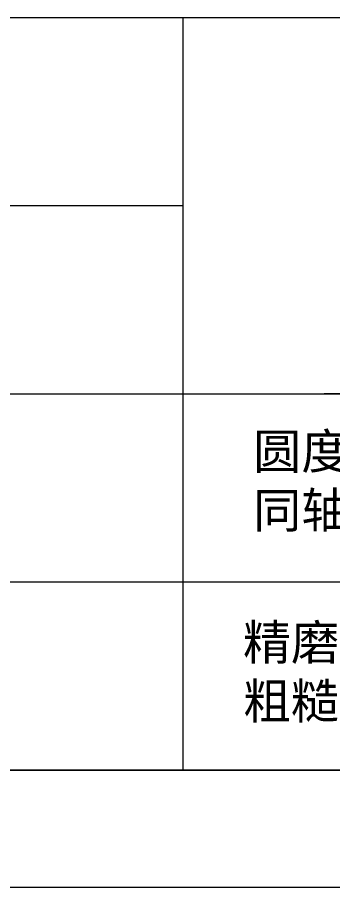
# Model space of a CAD drawing. Header units: millimetres. Extents: x 0 to 297, y 0 to 210.
# Drawn here: x 167.42 to 180.83, y 5 to 42 of the extents above; entities that cross this region are included whole.
import ezdxf

# ---------------------------------------------------------------- set-up
doc = ezdxf.new("R2010")
doc.units = ezdxf.units.MM
doc.layers.add('图框', color=7, linetype='Continuous')
doc.styles.add('样式 1', font='simsunb.ttf')

msp = doc.modelspace()

# ---------------------------------------------------------------- linework, layer by layer
at = {"layer": '图框', "color": 0, "lineweight": 9}
for p, q in [((79.935, 42), (174.46, 42)), ((174.46, 42), (287, 42)), ((79.937, 34), (174.46, 34))]:
    msp.add_line(p, q, dxfattribs=at)
at = {"layer": '图框', "lineweight": 9}
for p, q in [((174.46, 42), (174.46, 10)), ((174.46, 42), (174.46, 10)), ((79.937, 26), (174.46, 26)), ((174.46, 26), (287, 26)), ((186.46, 26), (180.46, 26)), ((79.937, 18), (174.46, 18)), ((174.46, 18), (287, 18)), ((174.46, 18), (186.46, 18)), ((287, 10), (128.528, 10)), ((174.46, 10), (186.46, 10)), ((292, 5), (5, 5))]:
    msp.add_line(p, q, dxfattribs=at)
at = {"layer": '图框', "color": 4, "lineweight": 9}
for p, q in [((128.528, 10), (287, 10)), ((176.937, 10), (177.367, 10))]:
    msp.add_line(p, q, dxfattribs=at)

# ---------------------------------------------------------------- texts
at = {"layer": '图框', "lineweight": 9, "char_height": 1.7, "attachment_point": 1, "style": '样式 1'}
for s, insert, width in [('{\\fNSimSun|b0|i0|c134|p49;\\H0.88235x;圆度/\\P同轴度/}', (177.446, 24.297), 14.11582), ('{\\fNSimSun|b0|i0|c134|p49;\\H0.88235x;精磨表面\\P粗糙度/}', (177.011, 16.178), 20.69443)]:
    msp.add_mtext(s, dxfattribs=dict(at, insert=insert, width=width))

doc.saveas('drawing.dxf')
